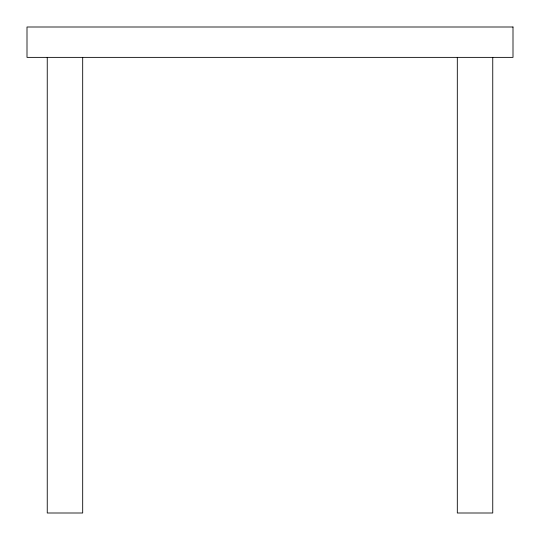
<?xml version="1.0" encoding="UTF-8"?>
<svg xmlns="http://www.w3.org/2000/svg" width="540" height="540" viewBox="0 0 540 540"><rect width="100%" height="100%" fill="white"/><g stroke="black" fill="none" stroke-linecap="round" stroke-linejoin="round"><path stroke-width="0.81" d="M492.75 57.375L492.75 513L457.313 513L457.313 57.375M82.688 57.375L82.688 513L47.25 513L47.25 57.375M513 27L27 27L27 57.375L513 57.375L513 27"/></g></svg>
